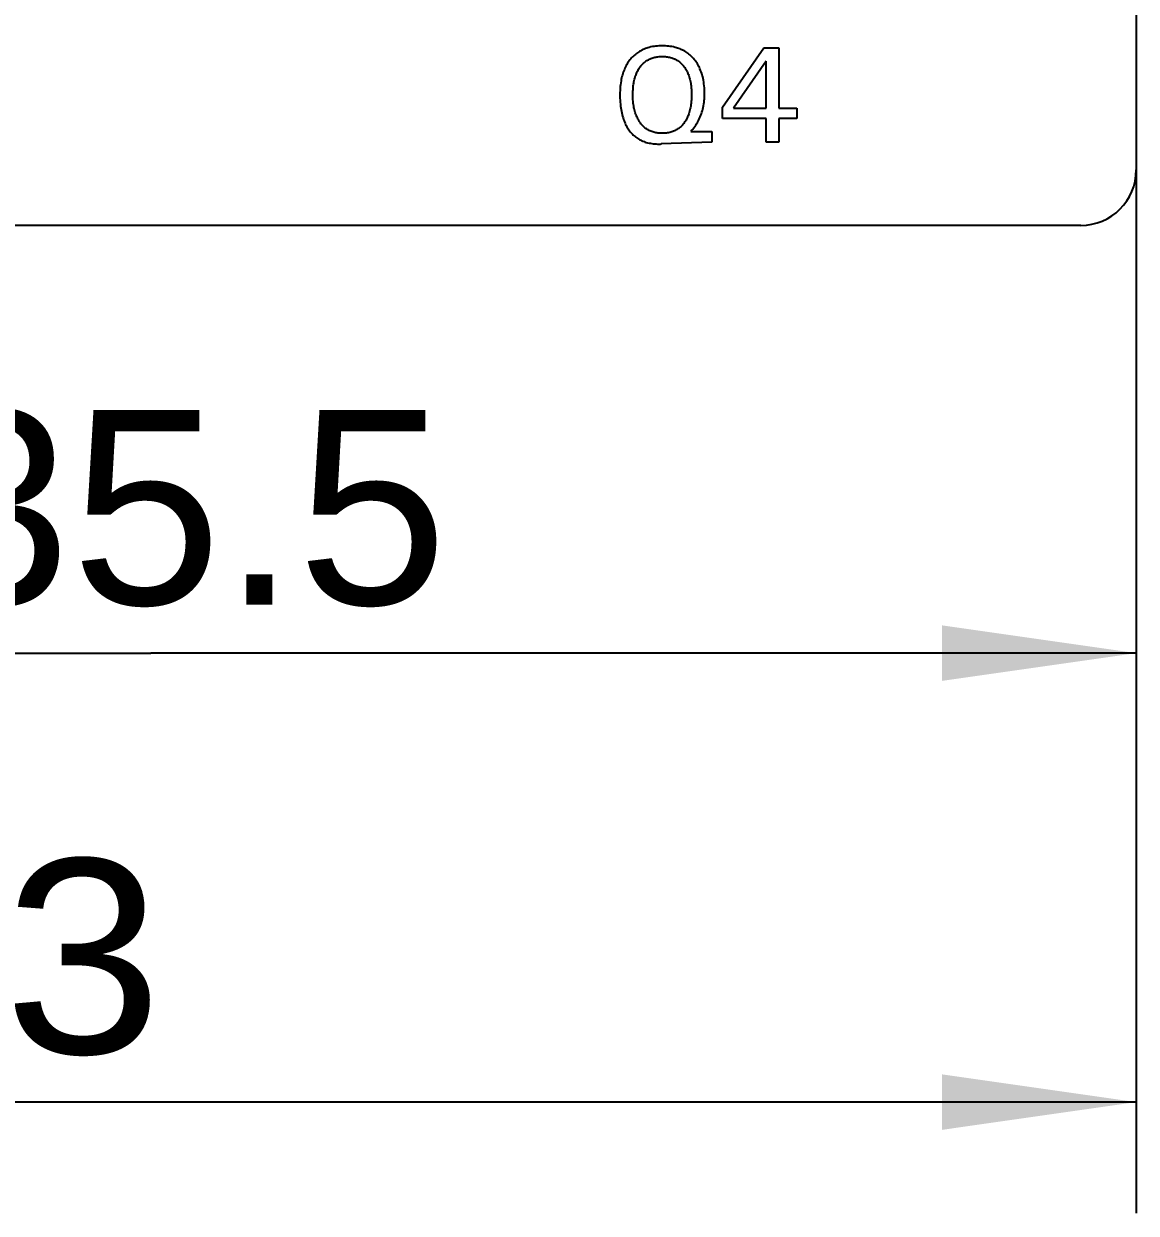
# Model space of a CAD drawing. Extents: x 0 to 420, y 0 to 297.
# Drawn here: x 174.26 to 194.3, y 142.22 to 163.63 of the extents above; entities that cross this region are included whole.
import ezdxf
from ezdxf.enums import TextEntityAlignment as Align

# ---------------------------------------------------------------- set-up
doc = ezdxf.new("R2010")
doc.units = 0
doc.header["$LTSCALE"] = 23.1
doc.layers.add('10000_FRONT', color=7, linetype='CONTINUOUS')
doc.layers.add('10100_DIM_FRONT', color=7, linetype='CONTINUOUS')
doc.dimstyles.get("Standard").update_dxf_attribs({"dimtxt": 2.5, "dimasz": 2.5, "dimexe": 1.25, "dimexo": 0.625, "dimtad": 1, "dimcen": 2.5, "dimazin": 3, "dimtfac": 1, "dimtmove": 0, "dimatfit": 3})

# ---------------------------------------------------------------- blocks, each defined once
blk = doc.blocks.new('*D0')
at = {"layer": '10100_DIM_FRONT', "color": 7, "linetype": 'CONTINUOUS'}
for p, q in [((150, 162.35), (150, 142.217)), ((194.3, 161), (194.3, 142.217)), ((150, 144.217), (172.15, 144.217)), ((194.3, 144.217), (172.15, 144.217))]:
    blk.add_line(p, q, dxfattribs=at)
for points in [[(153.5, 144.717), (150, 144.217), (153.5, 143.717)], [(190.8, 143.717), (194.3, 144.217), (190.8, 144.717)]]:
    blk.add_solid(points, dxfattribs=at)
blk.add_text('44.3', height=3.5, dxfattribs=at).set_placement((166.758, 145.092), (176.758, 145.092), align=Align.FIT)
blk = doc.blocks.new('*D1')
at = {"layer": '10100_DIM_FRONT', "color": 7, "linetype": 'CONTINUOUS'}
for p, q in [((158.8, 161), (158.8, 150.3)), ((194.3, 161), (194.3, 150.3)), ((158.8, 152.3), (176.55, 152.3)), ((194.3, 152.3), (176.55, 152.3))]:
    blk.add_line(p, q, dxfattribs=at)
for points in [[(162.3, 152.8), (158.8, 152.3), (162.3, 151.8)], [(190.8, 151.8), (194.3, 152.3), (190.8, 152.8)]]:
    blk.add_solid(points, dxfattribs=at)
blk.add_text('35.5', height=3.5, dxfattribs=at).set_placement((172.397, 153.175), (181.897, 153.175), align=Align.FIT)

msp = doc.modelspace()

# ---------------------------------------------------------------- linework, layer by layer
at = {"layer": '10000_FRONT', "color": 7, "linetype": 'CONTINUOUS'}
for p, q in [((194.3, 249), (194.3, 161)), ((185.438, 163.176), (185.416, 163.166)), ((185.46, 163.184), (185.438, 163.176)), ((185.482, 163.192), (185.46, 163.184)), ((185.505, 163.199), (185.482, 163.192)), ((185.527, 163.206), (185.505, 163.199)), ((185.556, 163.213), (185.527, 163.206)), ((185.585, 163.219), (185.556, 163.213)), ((185.614, 163.223), (185.585, 163.219)), ((185.643, 163.227), (185.614, 163.223)), ((185.673, 163.23), (185.643, 163.227)), ((185.702, 163.232), (185.673, 163.23)), ((185.732, 163.233), (185.702, 163.232)), ((185.761, 163.234), (185.732, 163.233)), ((185.791, 163.233), (185.761, 163.234)), ((185.82, 163.232), (185.791, 163.233)), ((185.849, 163.23), (185.82, 163.232)), ((185.878, 163.227), (185.849, 163.23)), ((185.907, 163.224), (185.878, 163.227)), ((185.936, 163.219), (185.907, 163.224)), ((185.965, 163.213), (185.936, 163.219)), ((185.993, 163.206), (185.965, 163.213)), ((186.016, 163.2), (185.993, 163.206)), ((186.038, 163.193), (186.016, 163.2)), ((186.06, 163.186), (186.038, 163.193)), ((186.082, 163.177), (186.06, 163.186)), ((186.103, 163.168), (186.082, 163.177)), ((186.845, 162.13), (187.594, 163.2)), ((187.594, 163.2), (187.863, 163.2)), ((187.863, 163.2), (187.863, 162.111)), ((185.166, 162.961), (185.151, 162.941)), ((185.181, 162.981), (185.166, 162.961)), ((185.195, 162.999), (185.181, 162.981)), ((185.211, 163.016), (185.195, 162.999)), ((185.227, 163.033), (185.211, 163.016)), ((185.243, 163.049), (185.227, 163.033)), ((185.26, 163.065), (185.243, 163.049)), ((185.278, 163.08), (185.26, 163.065)), ((185.296, 163.095), (185.278, 163.08)), ((185.314, 163.108), (185.296, 163.095)), ((185.334, 163.121), (185.314, 163.108)), ((185.354, 163.134), (185.334, 163.121)), ((185.374, 163.145), (185.354, 163.134)), ((185.395, 163.156), (185.374, 163.145)), ((185.416, 163.166), (185.395, 163.156)), ((185.454, 162.947), (185.467, 162.957)), ((185.467, 162.957), (185.482, 162.967)), ((185.482, 162.967), (185.497, 162.976)), ((185.497, 162.976), (185.512, 162.984)), ((185.512, 162.984), (185.527, 162.992)), ((185.527, 162.992), (185.543, 162.999)), ((185.543, 162.999), (185.559, 163.006)), ((185.559, 163.006), (185.575, 163.012)), ((185.575, 163.012), (185.592, 163.017)), ((185.592, 163.017), (185.61, 163.023)), ((185.61, 163.023), (185.629, 163.027)), ((185.629, 163.027), (185.647, 163.031)), ((185.647, 163.031), (185.666, 163.034)), ((185.666, 163.034), (185.685, 163.037)), ((185.685, 163.037), (185.704, 163.039)), ((185.704, 163.039), (185.723, 163.04)), ((185.723, 163.04), (185.742, 163.041)), ((185.742, 163.041), (185.761, 163.041)), ((185.761, 163.041), (185.781, 163.041)), ((185.781, 163.041), (185.8, 163.04)), ((185.8, 163.04), (185.819, 163.039)), ((185.819, 163.039), (185.838, 163.037)), ((185.838, 163.037), (185.857, 163.034)), ((185.857, 163.034), (185.876, 163.031)), ((185.876, 163.031), (185.895, 163.027)), ((185.895, 163.027), (185.913, 163.023)), ((185.913, 163.023), (185.932, 163.017)), ((185.932, 163.017), (185.948, 163.012)), ((185.948, 163.012), (185.965, 163.006)), ((185.965, 163.006), (185.981, 162.999)), ((185.981, 162.999), (185.997, 162.992)), ((185.997, 162.992), (186.012, 162.984)), ((186.012, 162.984), (186.027, 162.976)), ((186.027, 162.976), (186.042, 162.967)), ((186.042, 162.967), (186.056, 162.957)), ((186.056, 162.957), (186.07, 162.947)), ((186.124, 163.158), (186.103, 163.168)), ((186.145, 163.148), (186.124, 163.158)), ((186.166, 163.137), (186.145, 163.148)), ((186.186, 163.124), (186.166, 163.137)), ((186.205, 163.112), (186.186, 163.124)), ((186.223, 163.099), (186.205, 163.112)), ((186.241, 163.085), (186.223, 163.099)), ((186.259, 163.07), (186.241, 163.085)), ((186.276, 163.055), (186.259, 163.07)), ((186.292, 163.039), (186.276, 163.055)), ((186.308, 163.022), (186.292, 163.039)), ((186.324, 163.005), (186.308, 163.022)), ((186.339, 162.988), (186.324, 163.005)), ((186.354, 162.968), (186.339, 162.988)), ((186.369, 162.949), (186.354, 162.968)), ((187.635, 162.958), (187.043, 162.111)), ((187.635, 162.111), (187.635, 162.958)), ((185.061, 162.76), (185.052, 162.734)), ((185.07, 162.785), (185.061, 162.76)), ((185.08, 162.81), (185.07, 162.785)), ((185.09, 162.833), (185.08, 162.81)), ((185.101, 162.855), (185.09, 162.833)), ((185.113, 162.877), (185.101, 162.855)), ((185.125, 162.899), (185.113, 162.877)), ((185.138, 162.92), (185.125, 162.899)), ((185.151, 162.941), (185.138, 162.92)), ((185.298, 162.737), (185.307, 162.756)), ((185.307, 162.756), (185.316, 162.775)), ((185.316, 162.775), (185.326, 162.793)), ((185.326, 162.793), (185.336, 162.811)), ((185.336, 162.811), (185.347, 162.829)), ((185.347, 162.829), (185.357, 162.844)), ((185.357, 162.844), (185.367, 162.858)), ((185.367, 162.858), (185.378, 162.872)), ((185.378, 162.872), (185.389, 162.886)), ((185.389, 162.886), (185.401, 162.899)), ((185.401, 162.899), (185.414, 162.912)), ((185.414, 162.912), (185.426, 162.924)), ((185.426, 162.924), (185.44, 162.936)), ((185.44, 162.936), (185.454, 162.947)), ((186.07, 162.947), (186.084, 162.936)), ((186.084, 162.936), (186.098, 162.924)), ((186.098, 162.924), (186.11, 162.912)), ((186.11, 162.912), (186.123, 162.899)), ((186.123, 162.899), (186.135, 162.886)), ((186.135, 162.886), (186.146, 162.872)), ((186.146, 162.872), (186.157, 162.858)), ((186.157, 162.858), (186.167, 162.844)), ((186.167, 162.844), (186.177, 162.829)), ((186.177, 162.829), (186.188, 162.811)), ((186.188, 162.811), (186.198, 162.793)), ((186.198, 162.793), (186.208, 162.775)), ((186.208, 162.775), (186.217, 162.756)), ((186.217, 162.756), (186.226, 162.737)), ((186.383, 162.928), (186.369, 162.949)), ((186.396, 162.907), (186.383, 162.928)), ((186.408, 162.886), (186.396, 162.907)), ((186.42, 162.864), (186.408, 162.886)), ((186.431, 162.842), (186.42, 162.864)), ((186.442, 162.819), (186.431, 162.842)), ((186.453, 162.791), (186.442, 162.819)), ((186.464, 162.763), (186.453, 162.791)), ((186.474, 162.734), (186.464, 162.763)), ((185.01, 162.534), (185.006, 162.5)), ((185.015, 162.569), (185.01, 162.534)), ((185.02, 162.603), (185.015, 162.569)), ((185.025, 162.63), (185.02, 162.603)), ((185.031, 162.656), (185.025, 162.63)), ((185.037, 162.682), (185.031, 162.656)), ((185.044, 162.708), (185.037, 162.682)), ((185.052, 162.734), (185.044, 162.708)), ((185.241, 162.511), (185.245, 162.541)), ((185.245, 162.541), (185.249, 162.564)), ((185.249, 162.564), (185.253, 162.586)), ((185.253, 162.586), (185.258, 162.609)), ((185.258, 162.609), (185.263, 162.631)), ((185.263, 162.631), (185.269, 162.654)), ((185.269, 162.654), (185.276, 162.676)), ((185.276, 162.676), (185.283, 162.698)), ((185.283, 162.698), (185.291, 162.717)), ((185.291, 162.717), (185.298, 162.737)), ((186.226, 162.737), (186.233, 162.717)), ((186.233, 162.717), (186.241, 162.698)), ((186.241, 162.698), (186.248, 162.676)), ((186.248, 162.676), (186.255, 162.654)), ((186.255, 162.654), (186.261, 162.631)), ((186.261, 162.631), (186.266, 162.609)), ((186.266, 162.609), (186.271, 162.586)), ((186.271, 162.586), (186.275, 162.564)), ((186.275, 162.564), (186.279, 162.541)), ((186.279, 162.541), (186.283, 162.511)), ((186.483, 162.705), (186.474, 162.734)), ((186.491, 162.675), (186.483, 162.705)), ((186.497, 162.646), (186.491, 162.675)), ((186.503, 162.616), (186.497, 162.646)), ((186.509, 162.582), (186.503, 162.616)), ((186.514, 162.548), (186.509, 162.582)), ((186.518, 162.514), (186.514, 162.548)), ((185.002, 162.43), (185, 162.395)), ((185, 162.395), (185, 162.36)), ((185, 162.36), (185, 162.325)), ((185, 162.325), (185.001, 162.29)), ((185.004, 162.465), (185.002, 162.43)), ((185.006, 162.5), (185.004, 162.465)), ((185.233, 162.388), (185.234, 162.419)), ((185.233, 162.358), (185.233, 162.388)), ((185.233, 162.327), (185.233, 162.358)), ((185.234, 162.296), (185.233, 162.327)), ((185.234, 162.419), (185.236, 162.45)), ((185.236, 162.45), (185.238, 162.48)), ((185.238, 162.48), (185.241, 162.511)), ((186.283, 162.511), (186.286, 162.48)), ((186.286, 162.48), (186.289, 162.45)), ((186.289, 162.45), (186.29, 162.419)), ((186.29, 162.419), (186.291, 162.388)), ((186.291, 162.327), (186.29, 162.295)), ((186.291, 162.388), (186.292, 162.358)), ((186.292, 162.358), (186.291, 162.327)), ((186.521, 162.48), (186.518, 162.514)), ((186.523, 162.446), (186.521, 162.48)), ((186.524, 162.411), (186.523, 162.446)), ((186.523, 162.313), (186.524, 162.345)), ((186.524, 162.377), (186.524, 162.411)), ((186.524, 162.345), (186.524, 162.377)), ((185.001, 162.29), (185.003, 162.254)), ((185.003, 162.254), (185.005, 162.219)), ((185.005, 162.219), (185.008, 162.184)), ((185.008, 162.184), (185.012, 162.149)), ((185.012, 162.149), (185.016, 162.114)), ((185.016, 162.114), (185.021, 162.084)), ((185.235, 162.265), (185.234, 162.296)), ((185.238, 162.234), (185.235, 162.265)), ((185.241, 162.203), (185.238, 162.234)), ((185.245, 162.172), (185.241, 162.203)), ((185.249, 162.149), (185.245, 162.172)), ((185.253, 162.125), (185.249, 162.149)), ((185.257, 162.102), (185.253, 162.125)), ((185.263, 162.08), (185.257, 162.102)), ((186.267, 162.102), (186.261, 162.079)), ((186.271, 162.125), (186.267, 162.102)), ((186.276, 162.148), (186.271, 162.125)), ((186.279, 162.171), (186.276, 162.148)), ((186.283, 162.202), (186.279, 162.171)), ((186.286, 162.233), (186.283, 162.202)), ((186.289, 162.264), (186.286, 162.233)), ((186.29, 162.295), (186.289, 162.264)), ((186.492, 162.094), (186.499, 162.123)), ((186.499, 162.123), (186.505, 162.154)), ((186.505, 162.154), (186.51, 162.186)), ((186.51, 162.186), (186.515, 162.217)), ((186.515, 162.217), (186.518, 162.249)), ((186.518, 162.249), (186.521, 162.281)), ((186.521, 162.281), (186.523, 162.313)), ((186.845, 161.925), (186.845, 162.13)), ((187.043, 162.111), (187.635, 162.111)), ((187.863, 162.111), (188.184, 162.111)), ((188.184, 162.111), (188.184, 161.925)), ((185.021, 162.084), (185.027, 162.054)), ((185.027, 162.054), (185.033, 162.024)), ((185.033, 162.024), (185.04, 161.994)), ((185.04, 161.994), (185.048, 161.965)), ((185.048, 161.965), (185.056, 161.935)), ((185.056, 161.935), (185.066, 161.906)), ((185.066, 161.906), (185.074, 161.884)), ((185.269, 162.057), (185.263, 162.08)), ((185.275, 162.034), (185.269, 162.057)), ((185.282, 162.012), (185.275, 162.034)), ((185.289, 161.992), (185.282, 162.012)), ((185.297, 161.972), (185.289, 161.992)), ((185.305, 161.953), (185.297, 161.972)), ((185.314, 161.934), (185.305, 161.953)), ((185.324, 161.915), (185.314, 161.934)), ((185.334, 161.896), (185.324, 161.915)), ((185.345, 161.878), (185.334, 161.896)), ((186.19, 161.896), (186.18, 161.878)), ((186.2, 161.915), (186.19, 161.896)), ((186.21, 161.934), (186.2, 161.915)), ((186.219, 161.953), (186.21, 161.934)), ((186.227, 161.972), (186.219, 161.953)), ((186.235, 161.992), (186.227, 161.972)), ((186.242, 162.011), (186.235, 161.992)), ((186.249, 162.034), (186.242, 162.011)), ((186.256, 162.056), (186.249, 162.034)), ((186.261, 162.079), (186.256, 162.056)), ((186.41, 161.876), (186.423, 161.902)), ((186.423, 161.902), (186.435, 161.928)), ((186.435, 161.928), (186.447, 161.955)), ((186.447, 161.955), (186.458, 161.982)), ((186.458, 161.982), (186.468, 162.01)), ((186.468, 162.01), (186.477, 162.038)), ((186.477, 162.038), (186.485, 162.066)), ((186.485, 162.066), (186.492, 162.094)), ((187.635, 161.925), (186.845, 161.925)), ((187.635, 161.5), (187.635, 161.925)), ((187.863, 161.925), (187.863, 161.5)), ((188.184, 161.925), (187.863, 161.925)), ((185.074, 161.884), (185.083, 161.862)), ((185.083, 161.862), (185.092, 161.84)), ((185.092, 161.84), (185.102, 161.819)), ((185.102, 161.819), (185.112, 161.797)), ((185.112, 161.797), (185.124, 161.777)), ((185.124, 161.777), (185.136, 161.756)), ((185.136, 161.756), (185.148, 161.736)), ((185.148, 161.736), (185.16, 161.719)), ((185.16, 161.719), (185.172, 161.702)), ((185.172, 161.702), (185.185, 161.686)), ((185.185, 161.686), (185.198, 161.67)), ((185.348, 161.873), (185.345, 161.878)), ((185.358, 161.858), (185.348, 161.873)), ((185.368, 161.844), (185.358, 161.858)), ((185.378, 161.83), (185.368, 161.844)), ((185.389, 161.817), (185.378, 161.83)), ((185.4, 161.804), (185.389, 161.817)), ((185.412, 161.791), (185.4, 161.804)), ((185.425, 161.779), (185.412, 161.791)), ((185.438, 161.768), (185.425, 161.779)), ((185.451, 161.756), (185.438, 161.768)), ((185.465, 161.746), (185.451, 161.756)), ((185.479, 161.736), (185.465, 161.746)), ((185.494, 161.727), (185.479, 161.736)), ((185.509, 161.718), (185.494, 161.727)), ((185.525, 161.71), (185.509, 161.718)), ((185.541, 161.702), (185.525, 161.71)), ((185.557, 161.695), (185.541, 161.702)), ((185.573, 161.689), (185.557, 161.695)), ((185.59, 161.683), (185.573, 161.689)), ((185.608, 161.678), (185.59, 161.683)), ((185.627, 161.673), (185.608, 161.678)), ((185.646, 161.669), (185.627, 161.673)), ((185.896, 161.673), (185.877, 161.669)), ((185.915, 161.678), (185.896, 161.673)), ((185.933, 161.683), (185.915, 161.678)), ((185.95, 161.689), (185.933, 161.683)), ((185.966, 161.695), (185.95, 161.689)), ((185.982, 161.702), (185.966, 161.695)), ((185.998, 161.71), (185.982, 161.702)), ((186.014, 161.718), (185.998, 161.71)), ((186.029, 161.727), (186.014, 161.718)), ((186.044, 161.736), (186.029, 161.727)), ((186.059, 161.746), (186.044, 161.736)), ((186.073, 161.756), (186.059, 161.746)), ((186.086, 161.768), (186.073, 161.756)), ((186.1, 161.78), (186.086, 161.768)), ((186.113, 161.793), (186.1, 161.78)), ((186.125, 161.806), (186.113, 161.793)), ((186.137, 161.82), (186.125, 161.806)), ((186.148, 161.834), (186.137, 161.82)), ((186.159, 161.848), (186.148, 161.834)), ((186.17, 161.863), (186.159, 161.848)), ((186.18, 161.878), (186.17, 161.863)), ((186.296, 161.713), (186.278, 161.693)), ((186.278, 161.693), (186.654, 161.693)), ((186.296, 161.713), (186.315, 161.735)), ((186.315, 161.735), (186.333, 161.757)), ((186.333, 161.757), (186.35, 161.78)), ((186.35, 161.78), (186.366, 161.803)), ((186.366, 161.803), (186.381, 161.827)), ((186.381, 161.827), (186.396, 161.851)), ((186.396, 161.851), (186.41, 161.876)), ((186.654, 161.693), (186.654, 161.5)), ((185.198, 161.67), (185.212, 161.655)), ((185.212, 161.655), (185.226, 161.64)), ((185.226, 161.64), (185.241, 161.625)), ((185.241, 161.625), (185.256, 161.611)), ((185.256, 161.611), (185.272, 161.598)), ((185.272, 161.598), (185.289, 161.586)), ((185.289, 161.586), (185.305, 161.574)), ((185.305, 161.574), (185.323, 161.562)), ((185.323, 161.562), (185.341, 161.552)), ((185.341, 161.552), (185.359, 161.542)), ((185.359, 161.542), (185.377, 161.532)), ((185.377, 161.532), (185.396, 161.524)), ((185.396, 161.524), (185.415, 161.515)), ((185.415, 161.515), (185.434, 161.508)), ((185.434, 161.508), (185.454, 161.501)), ((185.454, 161.501), (185.474, 161.495)), ((185.474, 161.495), (185.499, 161.488)), ((185.499, 161.488), (185.524, 161.483)), ((185.524, 161.483), (185.549, 161.478)), ((185.549, 161.478), (185.575, 161.474)), ((185.575, 161.474), (185.6, 161.471)), ((185.6, 161.471), (185.626, 161.468)), ((185.626, 161.468), (185.652, 161.466)), ((185.665, 161.666), (185.646, 161.669)), ((185.652, 161.466), (185.678, 161.465)), ((185.684, 161.663), (185.665, 161.666)), ((185.678, 161.465), (185.704, 161.465)), ((185.703, 161.661), (185.684, 161.663)), ((185.723, 161.66), (185.703, 161.661)), ((185.704, 161.465), (185.726, 161.465)), ((185.742, 161.659), (185.723, 161.66)), ((185.726, 161.465), (185.745, 161.466)), ((185.761, 161.659), (185.742, 161.659)), ((186.654, 161.5), (185.745, 161.466)), ((185.781, 161.659), (185.761, 161.659)), ((185.8, 161.66), (185.781, 161.659)), ((185.82, 161.661), (185.8, 161.66)), ((185.839, 161.663), (185.82, 161.661)), ((185.858, 161.666), (185.839, 161.663)), ((185.877, 161.669), (185.858, 161.666)), ((187.863, 161.5), (187.635, 161.5)), ((193.3, 160), (159.8, 160))]:
    msp.add_line(p, q, dxfattribs=at)
msp.add_arc((193.3, 161), 1, 270, 360, dxfattribs=at)

# ---------------------------------------------------------------- dimensions: what is measured, and where the dimension line sits
at = {"layer": '10100_DIM_FRONT', "color": 7, "linetype": 'CONTINUOUS'}
dim = msp.add_linear_dim(base=(150, 144.217), p1=(194.3, 161), p2=(150, 162.35), angle=180, dimstyle='Standard', dxfattribs=at)
dim.commit()
dim.dimension.update_dxf_attribs({"geometry": '*D0', "text_midpoint": (171.758, 146.842), "dimtype": 128})
dim = msp.add_linear_dim(base=(194.3, 152.3), p1=(158.8, 161), p2=(194.3, 161), dimstyle='Standard', dxfattribs=at)
dim.commit()
dim.dimension.update_dxf_attribs({"geometry": '*D1', "text_midpoint": (177.147, 154.925), "dimtype": 128})

doc.saveas('drawing.dxf')
